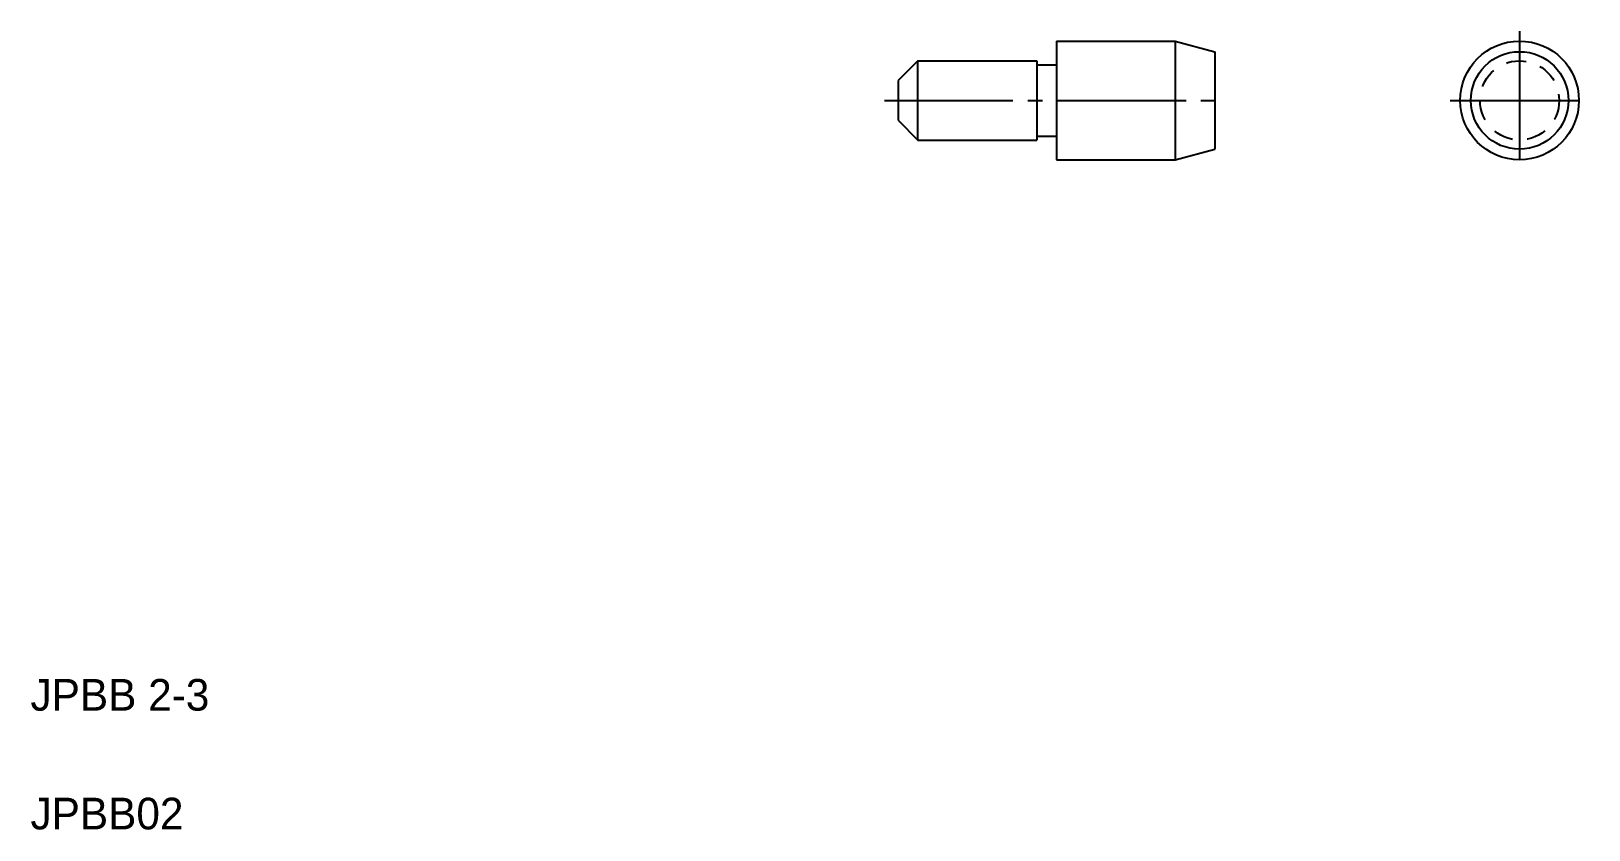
# Model space of a CAD drawing. Extents: x 2 to 41.4, y 2 to 22.2.
import ezdxf

# ---------------------------------------------------------------- set-up
doc = ezdxf.new("R2010")
doc.units = 0
doc.header["$LTSCALE"] = 0.25
doc.linetypes.add('CENTER', pattern=[17.5, 13, -1.5, 1.5, -1.5])
doc.linetypes.add('DASHED', pattern=[3.5, 2, -1.5])
doc.layers.get('0').update_dxf_attribs({"linetype": 'CONTINUOUS'})
doc.layers.add('CENTER', color=1, linetype='CENTER')
doc.styles.get("Standard").update_dxf_attribs({"font": 'txt', "height": 0.64})

msp = doc.modelspace()

# ---------------------------------------------------------------- linework, layer by layer
at = {"linetype": 'CONTINUOUS'}
for p, q in [((27.924, 21.918), (30.924, 21.918)), ((27.924, 21.918), (27.924, 18.918)), ((30.924, 21.918), (30.924, 18.918)), ((30.924, 21.918), (31.924, 21.65)), ((31.924, 21.65), (31.924, 19.186)), ((24.424, 21.418), (23.924, 20.918)), ((24.424, 19.418), (24.424, 21.418)), ((24.424, 21.418), (27.424, 21.418)), ((27.424, 21.418), (27.424, 19.418)), ((23.924, 20.918), (23.924, 19.918)), ((23.924, 19.918), (24.424, 19.418)), ((24.424, 19.418), (27.424, 19.418)), ((27.924, 18.918), (30.924, 18.918)), ((30.924, 18.918), (31.924, 19.186))]:
    msp.add_line(p, q, dxfattribs=at)
for p, q in [((27.424, 21.318), (27.924, 21.318)), ((31.924, 21.034), (31.924, 21.034)), ((31.924, 20.418), (31.924, 20.418)), ((27.424, 19.518), (27.924, 19.518))]:
    msp.add_line(p, q)
for radius in [1.5, 1.232]:
    msp.add_circle((39.624, 20.418), radius)
at = {"color": 3, "linetype": 'DASHED'}
msp.add_circle((39.624, 20.418), 1, dxfattribs=at)
at = {"layer": 'CENTER', "color": 1, "linetype": 'CENTER'}
for p, q in [((39.624, 22.168), (39.624, 18.668)), ((23.574, 20.418), (32.319, 20.418)), ((37.874, 20.418), (41.374, 20.418))]:
    msp.add_line(p, q, dxfattribs=at)

# ---------------------------------------------------------------- texts
for s, p in [('JPBB 2-3', (2, 5)), ('JPBB02', (2, 2))]:
    msp.add_text(s, height=0.8).set_placement(p)

doc.saveas('drawing.dxf')
